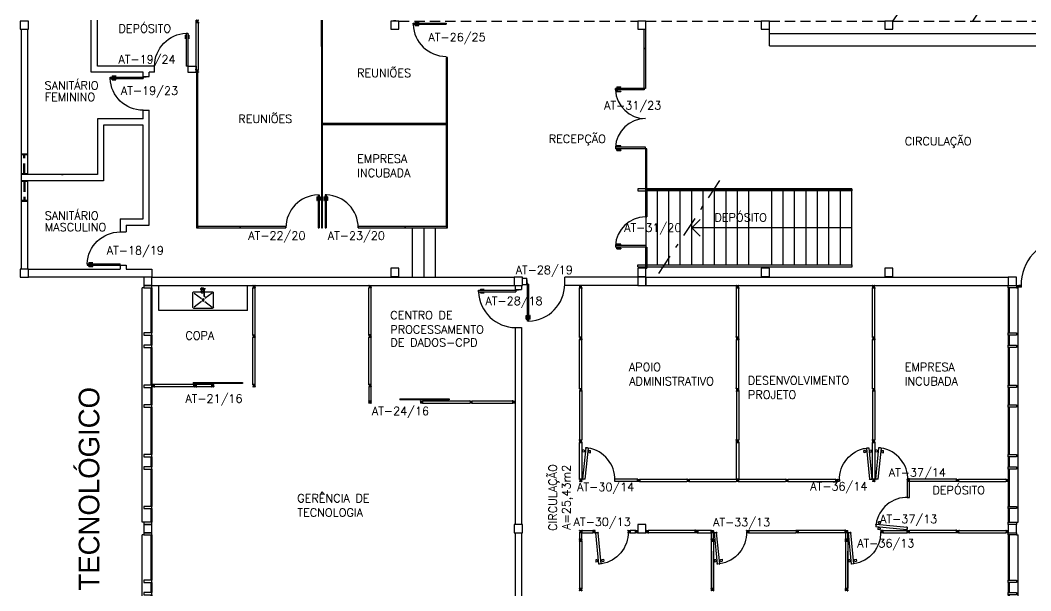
# Model space of a CAD drawing. Header units: centimetres. Extents: x -214 to 72, y 205 to 367.
# Drawn here: x -196.04 to -171.49, y 222.39 to 236.24 of the extents above; entities that cross this region are included whole.
import ezdxf

# ---------------------------------------------------------------- set-up
doc = ezdxf.new("R2010")
doc.units = ezdxf.units.CM
doc.header["$MEASUREMENT"] = 0
doc.linetypes.add('DASHDOT', pattern=[1, 0.5, -0.25, 0, -0.25])
doc.linetypes.add('HIDDEN', pattern=[0.375, 0.25, -0.125])
doc.layers.get('0').update_dxf_attribs({"linetype": 'CONTINUOUS'})
for name, color, linetype in [('1', 1, 'CONTINUOUS'), ('ALV', 2, 'CONTINUOUS'), ('AREA', 2, 'CONTINUOUS'), ('DIV', 2, 'CONTINUOUS'), ('ENDEREÇO NOVO', 2, 'CONTINUOUS'), ('ESQ', 1, 'CONTINUOUS'), ('ESTRUT', 3, 'CONTINUOUS'), ('JAN2', 1, 'HIDDEN'), ('MACANETA', 2, 'CONTINUOUS'), ('MARCO', 2, 'CONTINUOUS'), ('PEÇAS', 1, 'CONTINUOUS'), ('PISO', 1, 'CONTINUOUS'), ('PORTA', 1, 'CONTINUOUS'), ('PROJ', 1, 'HIDDEN'), ('TEXTO', 2, 'CONTINUOUS'), ('USO', 2, 'CONTINUOUS')]:
    doc.layers.add(name, color=color, linetype=linetype)
doc.styles.add('UNB-100', font='simplex.shx', dxfattribs={"height": 0.2})

# ---------------------------------------------------------------- blocks, each defined once
blk = doc.blocks.new('ESQ6')
at = {"layer": 'ESQ'}
for p, q in [((-0.24, 5.745), (-0.24, 0.055)), ((-0.2, 5.745), (-0.24, 5.745)), ((-0.2, 5.745), (-0.2, 5.745)), ((-0.025, 5.415), (-0.025, 5.745)), ((0, 5.415), (0, 5.745)), ((-0.025, 4.455), (-0.025, 5.36)), ((0, 4.455), (0, 5.36)), ((-0.025, 4.155), (-0.025, 4.4)), ((0, 4.155), (0, 4.4)), ((-0.025, 2.955), (-0.025, 4.1)), ((0, 2.955), (0, 4.1)), ((-0.025, 2.475), (-0.025, 2.9)), ((0, 2.475), (0, 2.9)), ((-0.025, 1.505), (-0.025, 2.42)), ((0, 1.505), (0, 2.42)), ((-0.025, 1.205), (-0.025, 1.45)), ((0, 1.205), (0, 1.45)), ((-0.025, 0.055), (-0.025, 1.15)), ((0, 0.055), (0, 1.15)), ((-0.2, 0.055), (-0.24, 0.055))]:
    blk.add_line(p, q, dxfattribs=at)
for points in [[(0, 5.745), (-0.2, 5.745), (-0.2, 5.8), (0, 5.8)], [(0, 5.36), (-0.2, 5.36), (-0.2, 5.415), (0, 5.415)], [(0, 4.4), (-0.2, 4.4), (-0.2, 4.455), (0, 4.455)], [(0, 4.1), (-0.2, 4.1), (-0.2, 4.155), (0, 4.155)], [(0, 2.9), (-0.2, 2.9), (-0.2, 2.955), (0, 2.955)], [(0, 2.42), (-0.2, 2.42), (-0.2, 2.475), (0, 2.475)], [(0, 1.45), (-0.2, 1.45), (-0.2, 1.505), (0, 1.505)], [(0, 1.15), (-0.2, 1.15), (-0.2, 1.205), (0, 1.205)], [(0, 0), (-0.2, 0), (-0.2, 0.055), (0, 0.055)]]:
    blk.add_lwpolyline(points, close=True, dxfattribs=at)
blk = doc.blocks.new('MTDIV')
for p, q in [((-0.0285, 0.0185), (-0.0285, 0.0285)), ((-0.0185, 0.0285), (-0.0285, 0.0285)), ((-0.0265, 0.0185), (-0.0285, 0.0185)), ((-0.0265, 0.0235), (-0.0265, 0.0265)), ((-0.0265, 0.0265), (-0.0185, 0.0265)), ((-0.0265, 0.0235), (0.0265, 0.0235)), ((-0.0215, 0.0235), (-0.0265, 0.0235)), ((-0.0265, 0.0185), (-0.0265, 0.0215)), ((-0.0265, 0.0215), (-0.0235, 0.0215)), ((-0.0235, 0.0215), (-0.0235, -0.0215)), ((-0.0215, 0.0235), (-0.0215, 0.0215)), ((-0.0215, 0.0215), (0.0215, 0.0215)), ((-0.0215, 0.0195), (0.0195, 0.0195)), ((-0.0215, 0.0195), (-0.0215, -0.0195)), ((-0.0185, 0.0265), (-0.0185, 0.0285)), ((-0.0049, 0), (0.0049, 0)), ((0, -0.0049), (0, 0.0049)), ((0.0195, 0.0095), (0.0115, 0.0095)), ((0.0115, 0.0095), (0.0115, 0.0075)), ((0.0215, 0.0075), (0.0115, 0.0075)), ((0.0135, 0.0075), (0.0135, 0.0055)), ((0.0215, 0.0055), (0.0135, 0.0055)), ((0.0185, 0.0265), (0.0185, 0.0285)), ((0.0185, 0.0285), (0.0285, 0.0285)), ((0.0185, 0.0265), (0.0265, 0.0265)), ((0.0195, 0.0195), (0.0195, 0.0095)), ((0.0215, 0.0235), (0.0215, 0.0075)), ((0.0215, 0.0235), (0.0265, 0.0235)), ((0.0215, 0.0055), (0.0215, -0.0055)), ((0.0235, 0.0215), (0.0235, -0.0215)), ((0.0265, 0.0215), (0.0235, 0.0215)), ((0.0265, 0.0235), (0.0265, 0.0265)), ((0.0265, 0.0185), (0.0265, 0.0215)), ((0.0265, 0.0185), (0.0285, 0.0185)), ((0.0285, 0.0185), (0.0285, 0.0285)), ((-0.0285, -0.0185), (-0.0285, -0.0285)), ((-0.0285, -0.0185), (-0.0265, -0.0185)), ((-0.0185, -0.0285), (-0.0285, -0.0285)), ((-0.0265, -0.0185), (-0.0265, -0.0215)), ((-0.0265, -0.0215), (-0.0235, -0.0215)), ((0.0265, -0.0235), (-0.0265, -0.0235)), ((-0.0265, -0.0235), (-0.0265, -0.0265)), ((-0.0215, -0.0235), (-0.0265, -0.0235)), ((-0.0185, -0.0265), (-0.0265, -0.0265)), ((-0.0215, -0.0195), (0.0195, -0.0195)), ((-0.0215, -0.0215), (0.0215, -0.0215)), ((-0.0215, -0.0215), (-0.0215, -0.0235)), ((-0.0185, -0.0265), (-0.0185, -0.0285)), ((0.0215, -0.0075), (0.0115, -0.0075)), ((0.0115, -0.0075), (0.0115, -0.0095)), ((0.0195, -0.0095), (0.0115, -0.0095)), ((0.0215, -0.0055), (0.0135, -0.0055)), ((0.0135, -0.0055), (0.0135, -0.0075)), ((0.0185, -0.0265), (0.0185, -0.0285)), ((0.0265, -0.0265), (0.0185, -0.0265)), ((0.0185, -0.0285), (0.0285, -0.0285)), ((0.0195, -0.0095), (0.0195, -0.0195)), ((0.0215, -0.0075), (0.0215, -0.0235)), ((0.0215, -0.0235), (0.0265, -0.0235)), ((0.0265, -0.0215), (0.0235, -0.0215)), ((0.0265, -0.0185), (0.0265, -0.0215)), ((0.0285, -0.0185), (0.0265, -0.0185)), ((0.0265, -0.0235), (0.0265, -0.0265)), ((0.0285, -0.0185), (0.0285, -0.0285))]:
    blk.add_line(p, q)
blk = doc.blocks.new('DIV12')
for p, q in [((-0.005, 0), (0.005, 0)), ((0, -0.005), (0, 0.005)), ((0.024, 0.018), (0.028, 0.018)), ((0.024, 0.018), (0.024, 0.016)), ((0.024, 0.016), (0.028, 0.016)), ((0.028, 0.03), (0.043, 0.03)), ((0.028, 0.018), (0.028, 0.03)), ((0.028, -0.017), (0.028, 0.016)), ((0.03, 0.028), (1.169, 0.028)), ((0.03, -0.029), (0.03, 0.028)), ((0.043, 0.03), (0.043, 0.028)), ((0.024, -0.017), (0.028, -0.017)), ((0.024, -0.017), (0.024, -0.019)), ((0.024, -0.019), (0.028, -0.019)), ((0.028, -0.031), (0.028, -0.019)), ((0.028, -0.031), (0.043, -0.031)), ((0.03, -0.029), (1.169, -0.029)), ((0.043, -0.029), (0.043, -0.031))]:
    blk.add_line(p, q)
blk = doc.blocks.new('DIV125')
for p, q in [((0, -0.011), (0, 0.011)), ((0.024, 0.018), (0.028, 0.018)), ((0.024, 0.018), (0.024, 0.016)), ((0.024, 0.016), (0.028, 0.016)), ((0.028, 0.03), (0.043, 0.03)), ((0.028, 0.018), (0.028, 0.03)), ((0.028, -0.017), (0.028, 0.016)), ((0.03, 0.028), (1.219, 0.028)), ((0.03, -0.029), (0.03, 0.028)), ((0.043, 0.03), (0.043, 0.028)), ((1.221, 0.03), (1.207, 0.03)), ((1.207, 0.03), (1.207, 0.028)), ((1.219, -0.029), (1.219, 0.028)), ((1.221, 0.018), (1.221, 0.03)), ((1.226, 0.018), (1.221, 0.018)), ((1.221, -0.017), (1.221, 0.016)), ((1.226, 0.016), (1.221, 0.016)), ((1.226, 0.018), (1.226, 0.016)), ((1.25, -0.011), (1.25, 0.011)), ((0.01, 0), (-0.012, 0)), ((0.024, -0.017), (0.028, -0.017)), ((0.024, -0.017), (0.024, -0.019)), ((0.024, -0.019), (0.028, -0.019)), ((0.028, -0.031), (0.028, -0.019)), ((0.028, -0.031), (0.043, -0.031)), ((0.03, -0.029), (1.219, -0.029)), ((0.043, -0.029), (0.043, -0.031)), ((1.207, -0.029), (1.207, -0.031)), ((1.221, -0.031), (1.207, -0.031)), ((1.226, -0.017), (1.221, -0.017)), ((1.221, -0.031), (1.221, -0.019)), ((1.226, -0.019), (1.221, -0.019)), ((1.226, -0.017), (1.226, -0.019)), ((1.24, 0), (1.262, 0))]:
    blk.add_line(p, q)
blk = doc.blocks.new('DOOR80')
at = {"layer": 'MACANETA'}
for p, q in [((-0.015, -0.665), (-0.01, -0.665)), ((-0.015, -0.755), (-0.015, -0.665)), ((-0.01, -0.755), (-0.01, -0.665)), ((-0.01, -0.735), (0.012, -0.735)), ((0.012, -0.763), (0.012, -0.728)), ((0.012, -0.728), (0.015, -0.728)), ((0.053, -0.728), (0.05, -0.728)), ((0.053, -0.763), (0.053, -0.728)), ((0.075, -0.735), (0.053, -0.735)), ((0.08, -0.665), (0.075, -0.665)), ((0.075, -0.755), (0.075, -0.665)), ((0.08, -0.755), (0.08, -0.665)), ((-0.015, -0.755), (0.012, -0.755)), ((0.012, -0.763), (0.015, -0.763)), ((0.053, -0.763), (0.05, -0.763)), ((0.08, -0.755), (0.053, -0.755))]:
    blk.add_line(p, q, dxfattribs=at)
at = {"layer": 'PORTA'}
for p, q in [((0.015, -0.8), (0.015, 0)), ((0.015, 0), (0.05, 0)), ((0.05, -0.8), (0.05, 0)), ((0.05, -0.8), (0.015, -0.8))]:
    blk.add_line(p, q, dxfattribs=at)
at = {"layer": 'PORTA', "color": 1}
blk.add_arc((0.02, 0), 0.8, 272.1491, 0, dxfattribs=at)
blk = doc.blocks.new('DOOR-80')
at = {"layer": 'MACANETA'}
for p, q in [((-0.08, -0.755), (-0.08, -0.665)), ((-0.08, -0.665), (-0.075, -0.665)), ((-0.075, -0.755), (-0.075, -0.665)), ((-0.075, -0.735), (-0.053, -0.735)), ((-0.053, -0.728), (-0.05, -0.728)), ((-0.053, -0.763), (-0.053, -0.728)), ((-0.012, -0.728), (-0.015, -0.728)), ((-0.012, -0.763), (-0.012, -0.728)), ((0.01, -0.735), (-0.012, -0.735)), ((0.01, -0.755), (0.01, -0.665)), ((0.015, -0.665), (0.01, -0.665)), ((0.015, -0.755), (0.015, -0.665)), ((-0.08, -0.755), (-0.053, -0.755)), ((-0.053, -0.763), (-0.05, -0.763)), ((-0.012, -0.763), (-0.015, -0.763)), ((0.015, -0.755), (-0.012, -0.755))]:
    blk.add_line(p, q, dxfattribs=at)
at = {"layer": 'PORTA'}
for p, q in [((-0.05, -0.8), (-0.05, 0)), ((-0.015, 0), (-0.05, 0)), ((-0.015, -0.8), (-0.015, 0)), ((-0.05, -0.8), (-0.015, -0.8))]:
    blk.add_line(p, q, dxfattribs=at)
at = {"layer": 'PORTA', "color": 1}
blk.add_arc((-0.02, 0), 0.8, 180, 267.8509, dxfattribs=at)
blk = doc.blocks.new('DOOR90')
at = {"layer": 'MACANETA'}
for p, q in [((-0.015, -0.755), (-0.01, -0.755)), ((-0.015, -0.845), (-0.015, -0.755)), ((-0.015, -0.845), (0.012, -0.845)), ((-0.01, -0.845), (-0.01, -0.755)), ((-0.01, -0.825), (0.012, -0.825)), ((0.012, -0.853), (0.012, -0.818)), ((0.012, -0.818), (0.015, -0.818)), ((0.012, -0.853), (0.015, -0.853)), ((0.053, -0.818), (0.05, -0.818)), ((0.053, -0.853), (0.05, -0.853)), ((0.053, -0.853), (0.053, -0.818)), ((0.075, -0.825), (0.053, -0.825)), ((0.08, -0.845), (0.053, -0.845)), ((0.08, -0.755), (0.075, -0.755)), ((0.075, -0.845), (0.075, -0.755)), ((0.08, -0.845), (0.08, -0.755))]:
    blk.add_line(p, q, dxfattribs=at)
at = {"layer": 'PORTA'}
for p, q in [((0.015, -0.89), (0.015, 0.01)), ((0.015, 0.01), (0.05, 0.01)), ((0.05, -0.89), (0.05, 0.01)), ((0.05, -0.89), (0.015, -0.89))]:
    blk.add_line(p, q, dxfattribs=at)
at = {"layer": 'PORTA', "color": 1}
blk.add_arc((0.02, 0.01), 0.9, 271.9102, 0, dxfattribs=at)
blk = doc.blocks.new('PLXE')
at = {"color": 1}
for p, q in [((0.043, 0.69), (0.048, 0.74)), ((0.087, 0.736), (0.048, 0.74)), ((0.082, 0.686), (0.043, 0.69)), ((0.082, 0.686), (0.084, 0.701)), ((0.112, 0.698), (0.084, 0.701)), ((0.086, 0.721), (0.087, 0.736)), ((0.114, 0.718), (0.086, 0.721)), ((0.169, 0.693), (0.197, 0.69)), ((0.171, 0.713), (0.199, 0.71)), ((0.195, 0.675), (0.197, 0.69)), ((0.195, 0.675), (0.235, 0.671)), ((0.199, 0.71), (0.2, 0.725)), ((0.2, 0.725), (0.24, 0.721)), ((0.235, 0.671), (0.24, 0.721))]:
    blk.add_line(p, q, dxfattribs=at)
at = {"color": 2}
for p, q in [((0.121, 0.788), (0.047, 0.032)), ((0.178, 0.782), (0.103, 0.027)), ((0.119, 0.79), (0.118, 0.776)), ((0.118, 0.776), (0.12, 0.776)), ((0.131, 0.789), (0.119, 0.79)), ((0.178, 0.782), (0.121, 0.788)), ((0.131, 0.794), (0.133, 0.794)), ((0.131, 0.794), (0.131, 0.789)), ((0.133, 0.794), (0.133, 0.789)), ((0.166, 0.786), (0.133, 0.789)), ((0.166, 0.791), (0.168, 0.79)), ((0.166, 0.791), (0.166, 0.786)), ((0.168, 0.79), (0.168, 0.785)), ((0.18, 0.784), (0.168, 0.785)), ((0.176, 0.77), (0.178, 0.77)), ((0.18, 0.784), (0.178, 0.77)), ((-0.008, 0), (0.008, 0)), ((0, 0.006), (0, -0.007)), ((0.044, 0.031), (0.046, 0.045)), ((0.056, 0.029), (0.044, 0.031)), ((0.046, 0.045), (0.048, 0.045)), ((0.103, 0.027), (0.047, 0.032)), ((0.056, 0.024), (0.056, 0.029)), ((0.056, 0.024), (0.058, 0.024)), ((0.091, 0.026), (0.058, 0.029)), ((0.058, 0.024), (0.058, 0.029)), ((0.091, 0.021), (0.091, 0.026)), ((0.091, 0.021), (0.093, 0.021)), ((0.105, 0.025), (0.093, 0.026)), ((0.093, 0.021), (0.093, 0.026)), ((0.104, 0.039), (0.106, 0.039)), ((0.105, 0.025), (0.106, 0.039))]:
    blk.add_line(p, q, dxfattribs=at)
at = {"color": 1}
blk.add_arc((0.065, 0.028), 0.764, 357.9063, 81.358, dxfattribs=at)
blk = doc.blocks.new('INOXA1-P')
for p, q in [((0.22, 0.25), (0.14, 0.25)), ((0.5, 0.25), (0.22, 0.25)), ((0.043, 0.008), (0.043, -0.022)), ((0.062, 0.04), (0.071, 0.04)), ((0.131, 0.048), (0.076, 0.043)), ((0.131, -0.002), (0.076, 0.003)), ((0.12, 0.23), (0.12, 0.047)), ((0.15, 0.22), (0.287, 0.043)), ((0.353, 0.043), (0.49, 0.22)), ((0.52, 0.23), (0.52, -0.23)), ((0.22, -0.027), (0.054, -0.027)), ((0.22, -0.037), (0.054, -0.037)), ((0.063, -0.003), (0.063, -0.021)), ((0.12, -0.001), (0.12, -0.027)), ((0.12, -0.037), (0.12, -0.23)), ((0.15, -0.22), (0.287, -0.043)), ((0.231, -0.027), (0.22, -0.027)), ((0.231, -0.037), (0.22, -0.037)), ((0.353, -0.043), (0.49, -0.22)), ((0.22, -0.25), (0.14, -0.25)), ((0.5, -0.25), (0.22, -0.25))]:
    blk.add_line(p, q)
blk.add_lwpolyline([(0.076, 0.003), (0.072, 0.004), (0.069, 0.009), (0.067, 0.015), (0.066, 0.023), (0.067, 0.031), (0.069, 0.037), (0.072, 0.042), (0.076, 0.043)])
blk.add_lwpolyline([(0.131, 0.048), (0.137, 0.046), (0.143, 0.041), (0.147, 0.033), (0.148, 0.023), (0.147, 0.013), (0.143, 0.006), (0.137, 0), (0.131, -0.002), (0.125, 0), (0.119, 0.006), (0.115, 0.013), (0.114, 0.023), (0.115, 0.033), (0.119, 0.041), (0.125, 0.046)], close=True)
for radius in [0.0266, 0.0163]:
    blk.add_circle((0.32, 0), radius)
for centre, radius, start, end in [((0.14, 0.23), 0.02, 90, 180), ((0.5, 0.23), 0.02, 360, 90), ((0.054, 0.023), 0.0349, 36.1705, 252.2568), ((0.054, 0.023), 0.0189, 62.7367, 235.7375), ((0.073, -0.003), 0.01, 102.8285, 180), ((0.054, 0.023), 0.0349, 285.5373, 323.9987), ((0.054, -0.032), 0.0145, 20.161, 339.839), ((0.054, -0.032), 0.005, 90.0037, 269.9963), ((0.14, -0.23), 0.02, 180, 270), ((0.231, -0.032), 0.00738, 222.6559, 137.3441), ((0.231, -0.032), 0.005, 269.9935, 90.0065), ((0.5, -0.23), 0.02, 270, 360)]:
    blk.add_arc(centre, radius, start, end)

msp = doc.modelspace()

# ---------------------------------------------------------------- linework, layer by layer
at = {"layer": '1'}
msp.add_lwpolyline([(-175.835, 231.198), (-179.724, 231.198), (-179.522, 231.4), (-179.724, 231.198), (-179.522, 230.995)], dxfattribs=at)
at = {"layer": 'ALV'}
for p, q in [((-194.31, 234.973), (-194.31, 236.238)), ((-194.16, 235.123), (-194.16, 236.238)), ((-191.766, 236.181), (-191.766, 236.166)), ((-191.766, 236.181), (-191.754, 236.181)), ((-191.764, 236.166), (-191.766, 236.166)), ((-191.764, 236.179), (-191.707, 236.179)), ((-191.764, 235.036), (-191.764, 236.166)), ((-191.754, 236.186), (-191.754, 236.181)), ((-191.752, 236.186), (-191.754, 236.186)), ((-191.752, 236.186), (-191.752, 236.181)), ((-191.752, 236.181), (-191.719, 236.181)), ((-191.719, 236.186), (-191.719, 236.181)), ((-191.717, 236.186), (-191.719, 236.186)), ((-191.717, 236.186), (-191.717, 236.181)), ((-191.717, 236.181), (-191.705, 236.181)), ((-191.707, 235.036), (-191.707, 236.166)), ((-191.705, 236.166), (-191.707, 236.166)), ((-191.705, 236.181), (-191.705, 236.166)), ((-188.72, 235.598), (-188.72, 236.238)), ((-188.69, 235.598), (-188.69, 236.238)), ((-186.95, 236.218), (-186.95, 236.238)), ((-186.92, 236.218), (-186.92, 236.238)), ((-196.01, 236.018), (-196.01, 230.198)), ((-195.86, 236.018), (-195.86, 232.493)), ((-185.66, 231.198), (-185.66, 235.238)), ((-193.05, 234.973), (-194.31, 234.973)), ((-192.9, 235.123), (-194.16, 235.123)), ((-193.05, 234.858), (-193.05, 234.973)), ((-192.772, 235.123), (-192.9, 235.123)), ((-192.9, 234.873), (-192.9, 234.973)), ((-192.9, 234.873), (-192.9, 234.973)), ((-192.772, 234.973), (-192.9, 234.973)), ((-192.772, 234.973), (-192.772, 235.123)), ((-191.967, 235.123), (-191.764, 235.123)), ((-191.967, 235.123), (-191.967, 234.973)), ((-191.967, 234.973), (-191.764, 234.973)), ((-191.764, 235.123), (-191.764, 234.973)), ((-191.75, 234.973), (-191.75, 231.198)), ((-193.05, 234.873), (-192.9, 234.873)), ((-193.05, 234.053), (-192.9, 234.053)), ((-193.05, 233.843), (-193.05, 234.053)), ((-192.9, 233.843), (-192.9, 234.053)), ((-194.16, 233.843), (-194.16, 232.493)), ((-193.05, 233.843), (-194.16, 233.843)), ((-194.01, 233.693), (-194.01, 232.343)), ((-193.05, 233.693), (-194.01, 233.693)), ((-193.05, 231.413), (-193.05, 233.693)), ((-192.9, 231.263), (-192.9, 233.843)), ((-187.708, 233.733), (-188.69, 233.733)), ((-188.69, 233.703), (-187.708, 233.703)), ((-187.708, 233.703), (-187.708, 233.733)), ((-196.01, 232.993), (-195.86, 232.993)), ((-195.86, 232.493), (-196.01, 232.493)), ((-194.16, 232.493), (-195.86, 232.493)), ((-195.03, 232.493), (-194.99, 232.493)), ((-195.86, 232.343), (-196.01, 232.343)), ((-194.01, 232.343), (-195.86, 232.343)), ((-195.86, 232.343), (-195.86, 230.198)), ((-196.01, 231.843), (-195.86, 231.843)), ((-193.61, 231.413), (-193.61, 231.098)), ((-193.61, 231.413), (-193.05, 231.413)), ((-193.46, 231.263), (-193.46, 231.098)), ((-193.46, 231.263), (-192.9, 231.263)), ((-193.61, 231.098), (-193.46, 231.098)), ((-189.581, 231.228), (-190.696, 231.228)), ((-190.696, 231.228), (-190.696, 231.198)), ((-190.696, 231.198), (-189.581, 231.198)), ((-189.581, 231.198), (-189.581, 231.228)), ((-186.684, 231.228), (-187.826, 231.228)), ((-187.826, 231.228), (-187.826, 231.198)), ((-187.826, 231.198), (-186.684, 231.198)), ((-186.684, 231.198), (-186.684, 231.228)), ((-193.61, 230.293), (-193.46, 230.293)), ((-193.61, 230.293), (-193.61, 230.193)), ((-193.46, 230.293), (-193.46, 230.193)), ((-195.835, 230.193), (-193.61, 230.193)), ((-195.835, 229.998), (-195.835, 230.018)), ((-193.46, 230.193), (-192.835, 230.193)), ((-192.835, 230.193), (-192.835, 229.998)), ((-180.835, 230.218), (-180.835, 230.218)), ((-192.835, 229.998), (-195.835, 229.998)), ((-192.835, 229.998), (-184.035, 229.998)), ((-192.835, 229.798), (-184.035, 229.798)), ((-184.01, 229.798), (-184.01, 229.698)), ((-183.86, 229.798), (-183.86, 229.698)), ((-183.835, 229.825), (-183.835, 229.971)), ((-183.829, 229.974), (-183.729, 229.974)), ((-183.829, 229.824), (-183.729, 229.824)), ((-183.729, 229.824), (-183.729, 229.974)), ((-181.035, 229.998), (-182.81, 229.998)), ((-182.81, 229.798), (-182.81, 229.998)), ((-181.035, 229.798), (-182.81, 229.798)), ((-180.835, 229.998), (-172.035, 229.998)), ((-180.835, 229.998), (-180.835, 229.798)), ((-180.835, 229.798), (-172.035, 229.798)), ((-172.035, 229.998), (-172.035, 229.798)), ((-184.01, 229.698), (-183.86, 229.698)), ((-184.01, 228.778), (-184.01, 223.998)), ((-184.01, 228.778), (-183.86, 228.778)), ((-183.86, 228.778), (-183.86, 223.998)), ((-191.836, 227.448), (-191.836, 227.418)), ((-186.815, 227.05), (-186.815, 227.02)), ((-184.01, 223.798), (-184.01, 220.973)), ((-183.86, 223.798), (-183.86, 220.723))]:
    msp.add_line(p, q, dxfattribs=at)
for points in [[(-180.877, 236.018), (-180.847, 236.018), (-180.847, 235.551), (-180.877, 235.551)], [(-188.72, 234.498), (-188.69, 234.498), (-188.69, 235.598), (-188.72, 235.598)], [(-180.877, 235.551), (-180.847, 235.551), (-180.847, 234.581), (-180.877, 234.581)], [(-185.69, 234.303), (-185.66, 234.303), (-185.66, 235.331), (-185.69, 235.331)], [(-191.75, 234.398), (-191.72, 234.398), (-191.72, 234.973), (-191.75, 234.973)], [(-188.72, 233.398), (-188.69, 233.398), (-188.69, 234.498), (-188.72, 234.498)], [(-191.75, 233.298), (-191.72, 233.298), (-191.72, 234.398), (-191.75, 234.398)], [(-185.69, 233.203), (-185.66, 233.203), (-185.66, 234.303), (-185.69, 234.303)], [(-187.708, 233.703), (-186.684, 233.703), (-186.684, 233.733), (-187.708, 233.733)], [(-186.684, 233.703), (-185.66, 233.703), (-185.66, 233.733), (-186.684, 233.733)], [(-191.75, 232.198), (-191.72, 232.198), (-191.72, 233.298), (-191.75, 233.298)], [(-188.72, 232.298), (-188.69, 232.298), (-188.69, 233.398), (-188.72, 233.398)], [(-185.69, 232.328), (-185.66, 232.328), (-185.66, 233.203), (-185.69, 233.203)], [(-180.847, 232.148), (-180.817, 232.148), (-180.817, 233.118), (-180.847, 233.118)], [(-188.72, 231.198), (-188.69, 231.198), (-188.69, 232.298), (-188.72, 232.298)], [(-185.69, 231.228), (-185.66, 231.228), (-185.66, 232.328), (-185.69, 232.328)], [(-191.75, 231.198), (-191.72, 231.198), (-191.72, 232.198), (-191.75, 232.198)], [(-191.72, 231.198), (-190.696, 231.198), (-190.696, 231.228), (-191.72, 231.228)], [(-186.684, 231.198), (-185.66, 231.198), (-185.66, 231.228), (-186.684, 231.228)]]:
    msp.add_lwpolyline(points, close=True, dxfattribs=at)
at = {"layer": 'DIV'}
for p, q in [((-191.766, 235.034), (-191.766, 235.048)), ((-191.764, 235.048), (-191.766, 235.048)), ((-191.766, 235.034), (-191.754, 235.034)), ((-191.764, 235.036), (-191.707, 235.036)), ((-191.754, 235.029), (-191.754, 235.034)), ((-191.752, 235.029), (-191.752, 235.034)), ((-191.752, 235.034), (-191.719, 235.034)), ((-191.719, 235.029), (-191.719, 235.034)), ((-191.717, 235.029), (-191.717, 235.034)), ((-191.717, 235.034), (-191.705, 235.034)), ((-191.705, 235.048), (-191.707, 235.048)), ((-191.705, 235.034), (-191.705, 235.048)), ((-180.847, 232.148), (-180.847, 231.462)), ((-180.817, 232.148), (-180.817, 231.462)), ((-180.817, 232.148), (-175.835, 232.148)), ((-180.817, 232.118), (-175.835, 232.118)), ((-175.835, 232.118), (-175.835, 232.148)), ((-180.847, 231.462), (-180.817, 231.462)), ((-180.847, 230.731), (-180.817, 230.731)), ((-180.847, 230.731), (-180.847, 230.218)), ((-180.817, 230.731), (-180.817, 230.218)), ((-180.847, 230.218), (-180.817, 230.218)), ((-192.826, 227.369), (-192.836, 227.369)), ((-192.831, 227.364), (-192.831, 227.374)), ((-192.783, 227.388), (-192.778, 227.388)), ((-192.783, 227.388), (-192.783, 227.386)), ((-192.783, 227.386), (-192.778, 227.386)), ((-192.783, 227.353), (-192.778, 227.353)), ((-192.783, 227.353), (-192.783, 227.351)), ((-192.783, 227.351), (-192.778, 227.351)), ((-192.778, 227.4), (-192.764, 227.4)), ((-192.778, 227.388), (-192.778, 227.4)), ((-192.778, 227.353), (-192.778, 227.386)), ((-192.778, 227.339), (-192.778, 227.351)), ((-192.778, 227.339), (-192.764, 227.339)), ((-191.791, 227.398), (-192.776, 227.398)), ((-192.776, 227.341), (-192.776, 227.398)), ((-191.791, 227.341), (-192.776, 227.341)), ((-192.764, 227.4), (-192.764, 227.398)), ((-192.764, 227.341), (-192.764, 227.339)), ((-191.828, 227.4), (-191.828, 227.398)), ((-191.814, 227.4), (-191.828, 227.4)), ((-191.828, 227.341), (-191.828, 227.339)), ((-191.814, 227.339), (-191.828, 227.339)), ((-191.816, 227.341), (-191.816, 227.398)), ((-191.814, 227.388), (-191.814, 227.4)), ((-191.809, 227.388), (-191.814, 227.388)), ((-191.809, 227.386), (-191.814, 227.386)), ((-191.814, 227.353), (-191.814, 227.386)), ((-191.809, 227.353), (-191.814, 227.353)), ((-191.809, 227.351), (-191.814, 227.351)), ((-191.814, 227.339), (-191.814, 227.351)), ((-191.809, 227.388), (-191.809, 227.386)), ((-191.809, 227.353), (-191.809, 227.351)), ((-191.78, 227.369), (-191.79, 227.369)), ((-191.78, 227.369), (-191.79, 227.369)), ((-191.785, 227.364), (-191.785, 227.374)), ((-191.785, 227.364), (-191.785, 227.374)), ((-191.762, 227.388), (-191.757, 227.388)), ((-191.762, 227.388), (-191.762, 227.386)), ((-191.762, 227.386), (-191.757, 227.386)), ((-191.762, 227.353), (-191.757, 227.353)), ((-191.762, 227.353), (-191.762, 227.351)), ((-191.762, 227.351), (-191.757, 227.351)), ((-191.757, 227.4), (-191.742, 227.4)), ((-191.757, 227.388), (-191.757, 227.4)), ((-191.757, 227.353), (-191.757, 227.386)), ((-191.757, 227.339), (-191.757, 227.351)), ((-191.757, 227.339), (-191.742, 227.339)), ((-191.391, 227.398), (-191.755, 227.398)), ((-191.755, 227.341), (-191.755, 227.398)), ((-191.391, 227.341), (-191.755, 227.341)), ((-191.742, 227.4), (-191.742, 227.398)), ((-191.742, 227.341), (-191.742, 227.339)), ((-185.09, 226.971), (-185.08, 226.971)), ((-185.085, 226.966), (-185.085, 226.976)), ((-185.062, 226.99), (-185.057, 226.99)), ((-185.062, 226.99), (-185.062, 226.988)), ((-185.062, 226.988), (-185.057, 226.988)), ((-185.062, 226.955), (-185.057, 226.955)), ((-185.062, 226.955), (-185.062, 226.953)), ((-185.062, 226.953), (-185.057, 226.953)), ((-185.057, 227.002), (-185.042, 227.002)), ((-185.057, 226.99), (-185.057, 227.002)), ((-185.057, 226.955), (-185.057, 226.988)), ((-185.057, 226.941), (-185.057, 226.953)), ((-185.057, 226.941), (-185.042, 226.941)), ((-185.055, 227), (-184.07, 227)), ((-185.055, 226.943), (-185.055, 227)), ((-185.055, 226.943), (-184.07, 226.943)), ((-185.042, 227.002), (-185.042, 227)), ((-185.042, 226.943), (-185.042, 226.941)), ((-184.082, 227.002), (-184.082, 227)), ((-184.068, 227.002), (-184.082, 227.002)), ((-184.082, 226.943), (-184.082, 226.941)), ((-184.068, 226.941), (-184.082, 226.941)), ((-184.07, 226.943), (-184.07, 227)), ((-184.068, 226.99), (-184.068, 227.002)), ((-184.063, 226.99), (-184.068, 226.99)), ((-184.063, 226.988), (-184.068, 226.988)), ((-184.068, 226.955), (-184.068, 226.988)), ((-184.063, 226.955), (-184.068, 226.955)), ((-184.063, 226.953), (-184.068, 226.953)), ((-184.068, 226.941), (-184.068, 226.953)), ((-184.063, 226.99), (-184.063, 226.988)), ((-184.063, 226.955), (-184.063, 226.953)), ((-184.045, 226.971), (-184.034, 226.971)), ((-184.039, 226.966), (-184.039, 226.976)), ((-181.592, 225.04), (-181.592, 225.097)), ((-181.039, 225.097), (-181.592, 225.097)), ((-181.039, 225.04), (-181.592, 225.04)), ((-181.039, 225.04), (-181.039, 225.097)), ((-176.187, 225.088), (-176.132, 225.088)), ((-176.187, 225.051), (-176.132, 225.051)), ((-176.132, 225.088), (-176.132, 225.051)), ((-182.397, 223.843), (-182.397, 223.845)), ((-182.397, 223.845), (-182.392, 223.845)), ((-182.397, 223.843), (-182.392, 223.843)), ((-182.397, 223.808), (-182.397, 223.81)), ((-182.397, 223.81), (-182.392, 223.81)), ((-182.397, 223.808), (-182.392, 223.808)), ((-182.392, 223.857), (-182.392, 223.845)), ((-182.392, 223.857), (-182.378, 223.857)), ((-182.392, 223.843), (-182.392, 223.81)), ((-182.392, 223.808), (-182.392, 223.796)), ((-182.392, 223.796), (-182.378, 223.796)), ((-182.39, 223.855), (-182.39, 223.798)), ((-182.39, 223.855), (-182.127, 223.855)), ((-182.39, 223.798), (-182.127, 223.798)), ((-182.378, 223.855), (-182.378, 223.857)), ((-182.378, 223.796), (-182.378, 223.798)), ((-182.127, 223.855), (-182.127, 223.798)), ((-180.812, 223.826), (-180.802, 223.826)), ((-180.807, 223.821), (-180.807, 223.831)), ((-180.784, 223.845), (-180.779, 223.845)), ((-180.784, 223.845), (-180.784, 223.843)), ((-180.784, 223.843), (-180.779, 223.843)), ((-180.784, 223.81), (-180.779, 223.81)), ((-180.784, 223.81), (-180.784, 223.808)), ((-180.784, 223.808), (-180.779, 223.808)), ((-180.779, 223.857), (-180.764, 223.857)), ((-180.779, 223.845), (-180.779, 223.857)), ((-180.779, 223.81), (-180.779, 223.843)), ((-180.779, 223.796), (-180.779, 223.808)), ((-180.779, 223.796), (-180.764, 223.796)), ((-180.777, 223.798), (-180.777, 223.855)), ((-180.764, 223.857), (-180.764, 223.855)), ((-180.764, 223.798), (-180.764, 223.796)), ((-179.602, 223.826), (-179.612, 223.826)), ((-179.607, 223.821), (-179.607, 223.831)), ((-179.584, 223.845), (-179.579, 223.845)), ((-179.584, 223.845), (-179.584, 223.843)), ((-179.584, 223.843), (-179.579, 223.843)), ((-179.584, 223.81), (-179.579, 223.81)), ((-179.584, 223.81), (-179.584, 223.808)), ((-179.584, 223.808), (-179.579, 223.808)), ((-179.579, 223.857), (-179.564, 223.857)), ((-179.579, 223.845), (-179.579, 223.857)), ((-179.579, 223.81), (-179.579, 223.843)), ((-179.579, 223.796), (-179.579, 223.808)), ((-179.579, 223.796), (-179.564, 223.796)), ((-179.564, 223.857), (-179.564, 223.855)), ((-179.564, 223.798), (-179.564, 223.796)), ((-175.071, 223.798), (-175.071, 223.855)), ((-175.071, 223.855), (-174.494, 223.855)), ((-175.071, 223.798), (-174.494, 223.798)), ((-174.507, 223.857), (-174.507, 223.855)), ((-174.492, 223.857), (-174.507, 223.857)), ((-174.507, 223.798), (-174.507, 223.796)), ((-174.492, 223.796), (-174.507, 223.796)), ((-174.494, 223.798), (-174.494, 223.855)), ((-174.492, 223.845), (-174.492, 223.857)), ((-174.487, 223.845), (-174.492, 223.845)), ((-174.487, 223.843), (-174.492, 223.843)), ((-174.492, 223.81), (-174.492, 223.843)), ((-174.487, 223.81), (-174.492, 223.81)), ((-174.487, 223.808), (-174.492, 223.808)), ((-174.492, 223.796), (-174.492, 223.808)), ((-174.487, 223.845), (-174.487, 223.843)), ((-174.487, 223.81), (-174.487, 223.808)), ((-172.069, 223.826), (-172.059, 223.826)), ((-179.192, 222.447), (-179.192, 223.354)), ((-175.935, 222.447), (-175.935, 223.354))]:
    msp.add_line(p, q, dxfattribs=at)
for points in [[(-191.836, 227.448), (-190.634, 227.448), (-190.634, 227.418), (-191.836, 227.418)], [(-186.815, 227.05), (-185.613, 227.05), (-185.613, 227.02), (-186.815, 227.02)], [(-179.577, 223.855), (-179.577, 223.798), (-179.249, 223.798), (-179.249, 223.855), (-179.577, 223.855)]]:
    msp.add_lwpolyline(points, dxfattribs=at)
for points in [[(-187.51, 227), (-187.51, 227.341), (-187.567, 227.341), (-187.567, 227)], [(-182.392, 225.098), (-182.449, 225.098), (-182.449, 225.991), (-182.392, 225.991)], [(-178.582, 225.1), (-178.639, 225.1), (-178.639, 225.991), (-178.582, 225.991)], [(-175.275, 225.098), (-175.332, 225.098), (-175.332, 225.991), (-175.275, 225.991)], [(-174.435, 225.105), (-174.492, 225.105), (-174.492, 224.656), (-174.435, 224.656)], [(-182.392, 223.647), (-182.392, 223.798), (-182.449, 223.798), (-182.449, 223.647)], [(-181.091, 223.797), (-181.091, 223.854), (-181.218, 223.854), (-181.218, 223.797)], [(-179.192, 223.647), (-179.192, 223.798), (-179.249, 223.798), (-179.249, 223.647)], [(-175.935, 223.647), (-175.935, 223.798), (-175.992, 223.798), (-175.992, 223.647)]]:
    msp.add_lwpolyline(points, close=True, dxfattribs=at)
at = {"layer": 'ESTRUT'}
for points in [[(-195.835, 236.218), (-196.035, 236.218), (-196.035, 236.018), (-195.835, 236.018)], [(-186.835, 236.218), (-187.035, 236.218), (-187.035, 236.018), (-186.835, 236.018)], [(-180.835, 236.218), (-181.035, 236.218), (-181.035, 236.018), (-180.835, 236.018)], [(-177.835, 236.218), (-178.035, 236.218), (-178.035, 236.018), (-177.835, 236.018)], [(-174.835, 236.218), (-175.035, 236.218), (-175.035, 236.018), (-174.835, 236.018)], [(-195.835, 230.198), (-196.035, 230.198), (-196.035, 229.998), (-195.835, 229.998)], [(-186.835, 230.218), (-187.035, 230.218), (-187.035, 230.018), (-186.835, 230.018)], [(-180.835, 230.218), (-181.035, 230.218), (-181.035, 230.018), (-180.835, 230.018)], [(-177.835, 230.218), (-178.035, 230.218), (-178.035, 230.018), (-177.835, 230.018)], [(-174.835, 230.218), (-175.035, 230.218), (-175.035, 230.018), (-174.835, 230.018)], [(-192.835, 229.998), (-193.035, 229.998), (-193.035, 229.798), (-192.835, 229.798)], [(-183.835, 229.998), (-184.035, 229.998), (-184.035, 229.798), (-183.835, 229.798)], [(-180.835, 229.998), (-181.035, 229.998), (-181.035, 229.798), (-180.835, 229.798)], [(-171.835, 229.998), (-172.035, 229.998), (-172.035, 229.798), (-171.835, 229.798)], [(-192.835, 223.998), (-193.035, 223.998), (-193.035, 223.798), (-192.835, 223.798)], [(-183.835, 223.998), (-184.035, 223.998), (-184.035, 223.798), (-183.835, 223.798)], [(-180.835, 223.998), (-181.035, 223.998), (-181.035, 223.798), (-180.835, 223.798)], [(-171.835, 223.998), (-172.035, 223.998), (-172.035, 223.798), (-171.835, 223.798)]]:
    msp.add_lwpolyline(points, close=True, dxfattribs=at)
at = {"layer": 'JAN2'}
for p, q in [((-195.86, 232.973), (-196.01, 232.973)), ((-195.95, 232.513), (-195.95, 232.973)), ((-195.92, 232.513), (-195.92, 232.973)), ((-195.86, 232.513), (-196.01, 232.513)), ((-195.86, 232.323), (-196.01, 232.323)), ((-195.95, 232.323), (-195.95, 231.863)), ((-195.92, 232.323), (-195.92, 231.863)), ((-195.86, 231.863), (-196.01, 231.863))]:
    msp.add_line(p, q, dxfattribs=at)
at = {"layer": 'MACANETA'}
for p, q in [((-186.453, 236.169), (-186.418, 236.169)), ((-186.453, 236.169), (-186.453, 236.166)), ((-186.445, 236.196), (-186.445, 236.169)), ((-186.445, 236.196), (-186.355, 236.196)), ((-186.445, 236.191), (-186.355, 236.191)), ((-186.425, 236.191), (-186.425, 236.169)), ((-186.418, 236.169), (-186.418, 236.166)), ((-186.355, 236.196), (-186.355, 236.191)), ((-186.453, 236.138), (-186.453, 236.141)), ((-186.453, 236.138), (-186.418, 236.138)), ((-186.445, 236.111), (-186.445, 236.138)), ((-186.445, 236.116), (-186.355, 236.116)), ((-186.445, 236.111), (-186.355, 236.111)), ((-186.425, 236.116), (-186.425, 236.138)), ((-186.418, 236.138), (-186.418, 236.141)), ((-186.355, 236.111), (-186.355, 236.116)), ((-188.831, 231.953), (-188.831, 231.863)), ((-188.831, 231.953), (-188.804, 231.953)), ((-188.831, 231.863), (-188.826, 231.863)), ((-188.826, 231.953), (-188.826, 231.863)), ((-188.826, 231.933), (-188.804, 231.933)), ((-188.804, 231.96), (-188.801, 231.96)), ((-188.804, 231.96), (-188.804, 231.925)), ((-188.804, 231.925), (-188.801, 231.925)), ((-188.773, 231.96), (-188.776, 231.96)), ((-188.773, 231.925), (-188.776, 231.925)), ((-188.773, 231.96), (-188.773, 231.925)), ((-188.746, 231.953), (-188.773, 231.953)), ((-188.751, 231.933), (-188.773, 231.933)), ((-188.751, 231.953), (-188.751, 231.863)), ((-188.746, 231.863), (-188.751, 231.863)), ((-188.746, 231.953), (-188.746, 231.863)), ((-188.66, 231.953), (-188.66, 231.863)), ((-188.66, 231.953), (-188.633, 231.953)), ((-188.66, 231.863), (-188.655, 231.863)), ((-188.655, 231.953), (-188.655, 231.863)), ((-188.655, 231.933), (-188.633, 231.933)), ((-188.633, 231.96), (-188.63, 231.96)), ((-188.633, 231.96), (-188.633, 231.925)), ((-188.633, 231.925), (-188.63, 231.925)), ((-188.602, 231.96), (-188.605, 231.96)), ((-188.602, 231.925), (-188.605, 231.925)), ((-188.602, 231.96), (-188.602, 231.925)), ((-188.575, 231.953), (-188.602, 231.953)), ((-188.58, 231.933), (-188.602, 231.933)), ((-188.58, 231.953), (-188.58, 231.863)), ((-188.575, 231.863), (-188.58, 231.863)), ((-188.575, 231.953), (-188.575, 231.863))]:
    msp.add_line(p, q, dxfattribs=at)
at = {"layer": 'MARCO'}
for p, q in [((-193.05, 234.873), (-193.05, 234.858)), ((-193.05, 234.858), (-192.9, 234.873)), ((-193.05, 234.858), (-193.05, 234.858)), ((-193.05, 234.858), (-193.05, 234.858)), ((-192.9, 234.873), (-192.9, 234.873)), ((-192.9, 234.873), (-192.9, 234.873)), ((-192.9, 234.873), (-192.9, 234.873)), ((-192.9, 234.873), (-192.9, 234.873)), ((-192.9, 234.873), (-192.9, 234.873)), ((-183.729, 229.974), (-183.729, 229.974)), ((-183.729, 229.974), (-183.729, 229.974)), ((-183.729, 229.974), (-183.729, 229.974)), ((-183.729, 229.974), (-183.729, 229.974)), ((-183.729, 229.974), (-183.729, 229.974)), ((-183.714, 229.834), (-183.729, 229.974)), ((-183.729, 229.824), (-183.714, 229.834)), ((-183.729, 229.824), (-183.729, 229.824)), ((-183.729, 229.824), (-183.729, 229.824)), ((-183.729, 229.824), (-183.729, 229.824)), ((-183.729, 229.824), (-183.729, 229.824)), ((-183.714, 229.834), (-183.714, 229.834)), ((-183.714, 229.834), (-183.714, 229.834)), ((-184.01, 229.698), (-184.01, 229.698)), ((-184.01, 229.698), (-184, 229.683)), ((-184.01, 229.698), (-184.01, 229.698)), ((-184.01, 229.698), (-184.01, 229.698)), ((-184.01, 229.698), (-184.01, 229.698)), ((-184, 229.683), (-183.86, 229.698)), ((-184, 229.683), (-184, 229.683)), ((-184, 229.683), (-184, 229.683)), ((-183.86, 229.698), (-183.86, 229.698)), ((-183.86, 229.698), (-183.86, 229.698)), ((-183.86, 229.698), (-183.86, 229.698)), ((-183.86, 229.698), (-183.86, 229.698)), ((-183.86, 229.698), (-183.86, 229.698))]:
    msp.add_line(p, q, dxfattribs=at)
at = {"layer": 'PEÇAS'}
for p, q in [((-192.667, 229.192), (-192.667, 229.798)), ((-190.517, 229.192), (-190.517, 229.798)), ((-190.517, 229.192), (-192.667, 229.192))]:
    msp.add_line(p, q, dxfattribs=at)
at = {"layer": 'PISO'}
for p, q in [((-174.835, 236.218), (-167.339, 246.941)), ((-171.71, 238.003), (-172.902, 236.218)), ((-177.835, 235.618), (-177.835, 236.018)), ((-177.835, 235.918), (-169.035, 235.918)), ((-177.835, 235.618), (-169.035, 235.618)), ((-180.847, 234.581), (-181.579, 234.581)), ((-181.579, 234.546), (-181.579, 234.581)), ((-180.877, 234.546), (-181.579, 234.546)), ((-181.539, 234.621), (-181.449, 234.621)), ((-181.539, 234.621), (-181.539, 234.58)), ((-181.539, 234.506), (-181.539, 234.546)), ((-181.539, 234.506), (-181.449, 234.506)), ((-181.529, 234.611), (-181.449, 234.611)), ((-181.529, 234.611), (-181.529, 234.58)), ((-181.529, 234.516), (-181.529, 234.546)), ((-181.529, 234.516), (-181.449, 234.516)), ((-181.449, 234.611), (-181.449, 234.62)), ((-181.449, 234.516), (-181.449, 234.506)), ((-180.877, 234.581), (-180.877, 234.546)), ((-180.847, 233.153), (-181.579, 233.153)), ((-181.579, 233.153), (-181.579, 233.118)), ((-180.847, 233.118), (-181.579, 233.118)), ((-181.539, 233.193), (-181.449, 233.193)), ((-181.539, 233.193), (-181.539, 233.153)), ((-181.539, 233.078), (-181.539, 233.118)), ((-181.539, 233.078), (-181.449, 233.078)), ((-181.529, 233.183), (-181.449, 233.183)), ((-181.529, 233.183), (-181.529, 233.153)), ((-181.529, 233.088), (-181.529, 233.118)), ((-181.529, 233.088), (-181.449, 233.088)), ((-181.449, 233.183), (-181.449, 233.192)), ((-181.449, 233.088), (-181.449, 233.078)), ((-180.847, 233.118), (-180.847, 233.153)), ((-175.835, 232.148), (-181.035, 232.148)), ((-181.035, 232.148), (-181.035, 232.098)), ((-181.035, 232.098), (-180.835, 232.098)), ((-175.835, 232.098), (-180.835, 232.098)), ((-180.835, 232.098), (-180.835, 230.298)), ((-180.558, 230.298), (-180.558, 232.098)), ((-180.28, 230.298), (-180.28, 232.098)), ((-180.002, 230.298), (-180.002, 232.098)), ((-179.724, 230.298), (-179.724, 232.098)), ((-179.447, 230.298), (-179.447, 232.098)), ((-179.169, 230.298), (-179.169, 232.098)), ((-178.891, 230.298), (-178.891, 232.098)), ((-178.613, 230.298), (-178.613, 232.098)), ((-178.335, 230.298), (-178.335, 232.098)), ((-177.78, 230.298), (-177.78, 232.098)), ((-177.502, 230.298), (-177.502, 232.098)), ((-177.224, 230.298), (-177.224, 232.098)), ((-176.946, 230.298), (-176.946, 232.098)), ((-176.669, 230.298), (-176.669, 232.098)), ((-176.391, 230.298), (-176.391, 232.098)), ((-176.113, 230.298), (-176.113, 232.098)), ((-175.835, 232.148), (-175.835, 232.098)), ((-175.835, 230.298), (-175.835, 232.098)), ((-186.505, 229.998), (-186.505, 231.198)), ((-186.225, 229.998), (-186.225, 231.198)), ((-185.945, 229.998), (-185.945, 231.198)), ((-180.847, 230.766), (-181.579, 230.766)), ((-181.579, 230.766), (-181.579, 230.731)), ((-181.539, 230.806), (-181.449, 230.806)), ((-181.539, 230.806), (-181.539, 230.766)), ((-181.529, 230.796), (-181.449, 230.796)), ((-181.529, 230.796), (-181.529, 230.766)), ((-181.449, 230.796), (-181.449, 230.805)), ((-180.847, 230.731), (-181.579, 230.731)), ((-181.539, 230.691), (-181.539, 230.731)), ((-181.539, 230.691), (-181.449, 230.691)), ((-181.529, 230.701), (-181.529, 230.731)), ((-181.529, 230.701), (-181.449, 230.701)), ((-181.449, 230.701), (-181.449, 230.691)), ((-181.035, 230.248), (-181.035, 230.298)), ((-181.035, 230.298), (-180.835, 230.298)), ((-180.835, 230.298), (-175.835, 230.298)), ((-175.835, 230.298), (-175.835, 230.298)), ((-175.835, 230.298), (-175.835, 230.298)), ((-175.835, 230.298), (-175.835, 230.247)), ((-181.035, 230.248), (-175.835, 230.248))]:
    msp.add_line(p, q, dxfattribs=at)
at = {"layer": 'PISO', "linetype": 'DASHDOT'}
msp.add_line((-179.047, 232.348), (-180.543, 230.072), dxfattribs=at)
at = {"layer": 'PISO'}
for centre, start, end in [((-180.847, 234.581), 182.6571, 270), ((-180.847, 233.118), 90, 177.3429), ((-180.847, 230.731), 90, 177.3429)]:
    msp.add_arc(centre, 0.731, start, end, dxfattribs=at)
at = {"layer": 'PORTA'}
for p, q in [((-186.49, 236.166), (-185.69, 236.166)), ((-186.49, 236.141), (-186.49, 236.166)), ((-185.69, 236.166), (-185.69, 236.141)), ((-186.49, 236.141), (-185.69, 236.141)), ((-188.801, 231.998), (-188.801, 231.198)), ((-188.801, 231.998), (-188.776, 231.998)), ((-188.776, 231.998), (-188.776, 231.198)), ((-188.605, 231.998), (-188.63, 231.998)), ((-188.63, 231.998), (-188.63, 231.198)), ((-188.605, 231.998), (-188.605, 231.198)), ((-188.801, 231.198), (-188.776, 231.198)), ((-188.63, 231.198), (-188.605, 231.198)), ((-171.835, 229.798), (-171.735, 229.798)), ((-171.835, 229.768), (-171.735, 229.768)), ((-171.78, 229.798), (-171.78, 229.808)), ((-171.78, 229.808), (-171.73, 229.808)), ((-171.77, 229.758), (-171.77, 229.768)), ((-171.735, 229.798), (-171.735, 229.768)), ((-171.735, 229.798), (-171.73, 229.798)), ((-171.735, 229.768), (-171.72, 229.768)), ((-171.73, 229.808), (-171.73, 229.798)), ((-171.73, 229.798), (-171.72, 229.798)), ((-171.72, 229.798), (-171.72, 229.763)), ((-171.71, 229.768), (-171.72, 229.768)), ((-171.72, 229.768), (-171.72, 229.758)), ((-171.71, 229.763), (-171.71, 229.768)), ((-171.72, 229.758), (-171.77, 229.758)), ((-171.72, 229.763), (-171.71, 229.763))]:
    msp.add_line(p, q, dxfattribs=at)
at = {"layer": 'PORTA', "color": 1}
for centre, start, end in [((-185.69, 236.161), 182.1491, 270), ((-188.781, 231.198), 92.1491, 180), ((-188.625, 231.198), 360, 87.8509)]:
    msp.add_arc(centre, 0.8, start, end, dxfattribs=at)
at = {"layer": 'PORTA'}
msp.add_arc((-170.658, 229.835), 1.063, 91.2167, 181.9953, dxfattribs=at)
at = {"layer": 'PROJ'}
for p, q in [((-186.835, 236.217), (-181.013, 236.218)), ((-180.835, 236.213), (-178.035, 236.213)), ((-177.835, 236.218), (-175.023, 236.218)), ((-177.835, 236.218), (-175.023, 236.218)), ((-174.835, 236.218), (-169.012, 236.218)), ((-174.835, 236.218), (-169.012, 236.218))]:
    msp.add_line(p, q, dxfattribs=at)

# ---------------------------------------------------------------- block references
at = {"layer": 'ALV', "xscale": -1, "rotation": 180}
msp.add_blockref('MTDIV', (-191.735, 236.209), dxfattribs=at)
at = {"layer": 'DIV', "xscale": -1}
for name, p, rotation in [('MTDIV', (-191.735, 235.005), 180), ('DIV125', (-182.421, 228.519), 270), ('MTDIV', (-182.421, 229.769), 180), ('DIV125', (-178.611, 228.519), 270), ('MTDIV', (-178.611, 229.769), 180), ('DIV125', (-175.304, 228.519), 270), ('MTDIV', (-175.304, 229.769), 180), ('DIV12', (-190.357, 228.569), 270), ('DIV12', (-190.357, 227.369), 270), ('DIV125', (-182.421, 227.269), 270), ('DIV125', (-178.611, 227.269), 270), ('DIV125', (-175.304, 227.269), 270), ('MTDIV', (-182.421, 226.019), 180), ('MTDIV', (-178.611, 226.019), 180), ('MTDIV', (-175.304, 226.019), 180), ('PLXE', (-182.099, 223.826), 180.0000000000261), ('PLXE', (-179.221, 223.826), 180.0000000000261), ('PLXE', (-175.964, 223.826), 180.0000000000261), ('DIV12', (-182.421, 223.618), 90), ('DIV12', (-179.221, 223.618), 90), ('DIV12', (-175.964, 223.618), 90)]:
    msp.add_blockref(name, p, dxfattribs=dict(at, rotation=rotation))
for name, p in [('MTDIV', (-190.357, 229.769)), ('MTDIV', (-190.357, 228.569)), ('MTDIV', (-192.807, 227.369)), ('MTDIV', (-191.785, 227.369)), ('MTDIV', (-191.362, 227.369)), ('MTDIV', (-190.357, 227.369)), ('PLXE', (-175.304, 225.069)), ('MTDIV', (-174.464, 225.069)), ('DIV12', (-173.264, 225.069)), ('MTDIV', (-182.099, 223.826)), ('DIV12', (-179.607, 223.826)), ('MTDIV', (-179.607, 223.826)), ('MTDIV', (-177.164, 223.826)), ('DIV12', (-175.964, 223.826)), ('MTDIV', (-175.102, 223.826)), ('DIV12', (-173.264, 223.826))]:
    msp.add_blockref(name, p, dxfattribs=at)
at = {"layer": 'DIV'}
for name, p in [('MTDIV', (-187.539, 229.769)), ('MTDIV', (-187.539, 228.569)), ('MTDIV', (-182.421, 228.519)), ('MTDIV', (-178.611, 228.519)), ('MTDIV', (-175.304, 228.519)), ('MTDIV', (-187.539, 227.369)), ('MTDIV', (-182.421, 227.269)), ('MTDIV', (-178.611, 227.269)), ('MTDIV', (-175.304, 227.269)), ('MTDIV', (-186.285, 226.971)), ('DIV12', (-186.285, 226.971)), ('MTDIV', (-185.085, 226.971)), ('MTDIV', (-184.039, 226.971)), ('PLXE', (-182.421, 225.069)), ('MTDIV', (-182.421, 225.069)), ('MTDIV', (-181.011, 225.069)), ('DIV12', (-181.011, 225.069)), ('MTDIV', (-179.811, 225.069)), ('DIV12', (-179.811, 225.069)), ('MTDIV', (-178.611, 225.069)), ('DIV12', (-178.611, 225.069)), ('MTDIV', (-177.411, 225.069)), ('DIV12', (-177.411, 225.069)), ('MTDIV', (-176.211, 225.069)), ('MTDIV', (-175.304, 225.069)), ('MTDIV', (-173.264, 225.069)), ('DIV12', (-173.264, 225.069)), ('MTDIV', (-172.064, 225.069)), ('MTDIV', (-182.421, 223.826)), ('MTDIV', (-181.247, 223.826)), ('MTDIV', (-181.063, 223.826)), ('MTDIV', (-180.807, 223.826)), ('MTDIV', (-179.221, 223.826)), ('MTDIV', (-178.364, 223.826)), ('DIV12', (-178.364, 223.826)), ('MTDIV', (-175.964, 223.826)), ('MTDIV', (-174.464, 223.826)), ('MTDIV', (-173.264, 223.826)), ('DIV12', (-173.264, 223.826)), ('MTDIV', (-172.064, 223.826))]:
    msp.add_blockref(name, p, dxfattribs=at)
for name, p, rotation in [('DIV12', (-187.539, 228.569), 90), ('DIV12', (-187.539, 227.369), 90), ('DIV125', (-182.421, 227.269), 270), ('DIV125', (-178.611, 227.269), 270), ('DIV125', (-175.304, 227.269), 270), ('MTDIV', (-187.539, 226.971), 90), ('PLXE', (-175.304, 225.069), 359.999999999974), ('PLXE', (-174.464, 223.826), 89.99999999997395), ('MTDIV', (-182.421, 223.618), 270), ('MTDIV', (-179.221, 223.826), 180), ('MTDIV', (-179.221, 223.618), 270), ('MTDIV', (-175.964, 223.826), 180), ('MTDIV', (-175.964, 223.618), 270), ('MTDIV', (-182.421, 222.418), 270), ('MTDIV', (-179.221, 222.418), 270), ('MTDIV', (-175.964, 222.418), 270)]:
    msp.add_blockref(name, p, dxfattribs=dict(at, rotation=rotation))
at = {"layer": 'ESQ', "xscale": -1, "rotation": 180}
for p in [(-192.835, 229.798), (-192.835, 223.798)]:
    msp.add_blockref('ESQ6', p, dxfattribs=at)
at = {"layer": 'ESQ', "rotation": 180}
for p in [(-172.035, 229.798), (-172.035, 223.798)]:
    msp.add_blockref('ESQ6', p, dxfattribs=at)
at = {"layer": 'PEÇAS', "xscale": -1, "rotation": 90}
msp.add_blockref('INOXA1-P', (-191.592, 229.766), dxfattribs=at)
at = {"layer": 'PORTA', "xscale": -1}
for name, p, rotation in [('DOOR-80', (-191.952, 235.123), 179.9999999974277), ('DOOR-80', (-193.05, 234.873), 269.9999999974276), ('DOOR80', (-193.61, 230.278), 269.9999999922829)]:
    msp.add_blockref(name, p, dxfattribs=dict(at, rotation=rotation))
at = {"layer": 'PORTA'}
for p, rotation in [((-183.729, 229.824), 7.717106953464281e-09), ((-184.01, 229.698), 270.0000000077156)]:
    msp.add_blockref('DOOR90', p, dxfattribs=dict(at, rotation=rotation))

# ---------------------------------------------------------------- texts
at = {"layer": 'AREA', "style": 'UNB-100'}
msp.add_text('A=25,43m2', height=0.2, rotation=90, dxfattribs=at).set_placement((-182.671, 223.869))
at = {"layer": 'ENDEREÇO NOVO', "style": 'UNB-100'}
for s, p in [('AT-26/25', (-186.118, 235.726)), ('AT-19/24', (-193.65, 235.187)), ('AT-19/23', (-193.589, 234.427)), ('AT-31/23', (-181.851, 234.069)), ('AT-31/20', (-181.364, 231.102)), ('AT-22/20', (-190.495, 230.91)), ('AT-23/20', (-188.564, 230.908)), ('AT-18/19', (-193.933, 230.55)), ('AT-28/19', (-184, 230.076)), ('AT-28/18', (-184.734, 229.325)), ('AT-21/16', (-192.024, 226.954)), ('AT-24/16', (-187.493, 226.651)), ('AT-37/14', (-174.938, 225.159)), ('AT-30/14', (-182.507, 224.809)), ('AT-36/14', (-176.844, 224.825)), ('AT-30/13', (-182.593, 223.961)), ('AT-33/13', (-179.206, 223.953)), ('AT-37/13', (-175.147, 224.03)), ('AT-36/13', (-175.704, 223.442))]:
    msp.add_text(s, height=0.2, dxfattribs=at).set_placement(p)
at = {"layer": 'TEXTO', "style": 'UNB-100'}
for s, p in [('DEPÓSITO', (-193.648, 235.935)), ('REUNIÕES', (-187.852, 234.858)), ('SANITÁRIO', (-195.443, 234.554)), ('FEMININO', (-195.441, 234.275)), ('REUNIÕES', (-190.738, 233.743)), ('RECEPÇÃO', (-183.197, 233.258)), ('CIRCULAÇÃO', (-174.549, 233.201)), ('EMPRESA', (-187.851, 232.777)), ('INCUBADA', (-187.852, 232.431)), ('SANITÁRIO', (-195.441, 231.395)), ('DEPÓSITO', (-179.173, 231.35)), ('MASCULINO', (-195.438, 231.115)), ('CENTRO DE', (-187.047, 228.978)), ('PROCESSAMENTO', (-187.046, 228.631)), ('COPA', (-192.024, 228.483)), ('DE DADOS-CPD', (-187.045, 228.315)), ('APOIO', (-181.251, 227.721)), ('EMPRESA', (-174.551, 227.721)), ('ADMINISTRATIVO', (-181.243, 227.375)), ('DESENVOLVIMENTO', (-178.361, 227.395)), ('INCUBADA', (-174.552, 227.375)), ('PROJETO', (-178.359, 227.049)), ('DEPÓSITO', (-173.877, 224.731)), ('GERÊNCIA DE', (-189.306, 224.534)), ('TECNOLOGIA', (-189.303, 224.188))]:
    msp.add_text(s, height=0.2, dxfattribs=at).set_placement(p)
msp.add_text('CIRCULAÇÃO', height=0.2, rotation=90, dxfattribs=at).set_placement((-183, 223.84))
at = {"layer": 'USO'}
msp.add_text('CENTRO DE DESENVOLVIMENTO TECNOLÓGICO', height=0.5, rotation=90, dxfattribs=at).set_placement((-194.114, 211.397))

doc.saveas('drawing.dxf')
